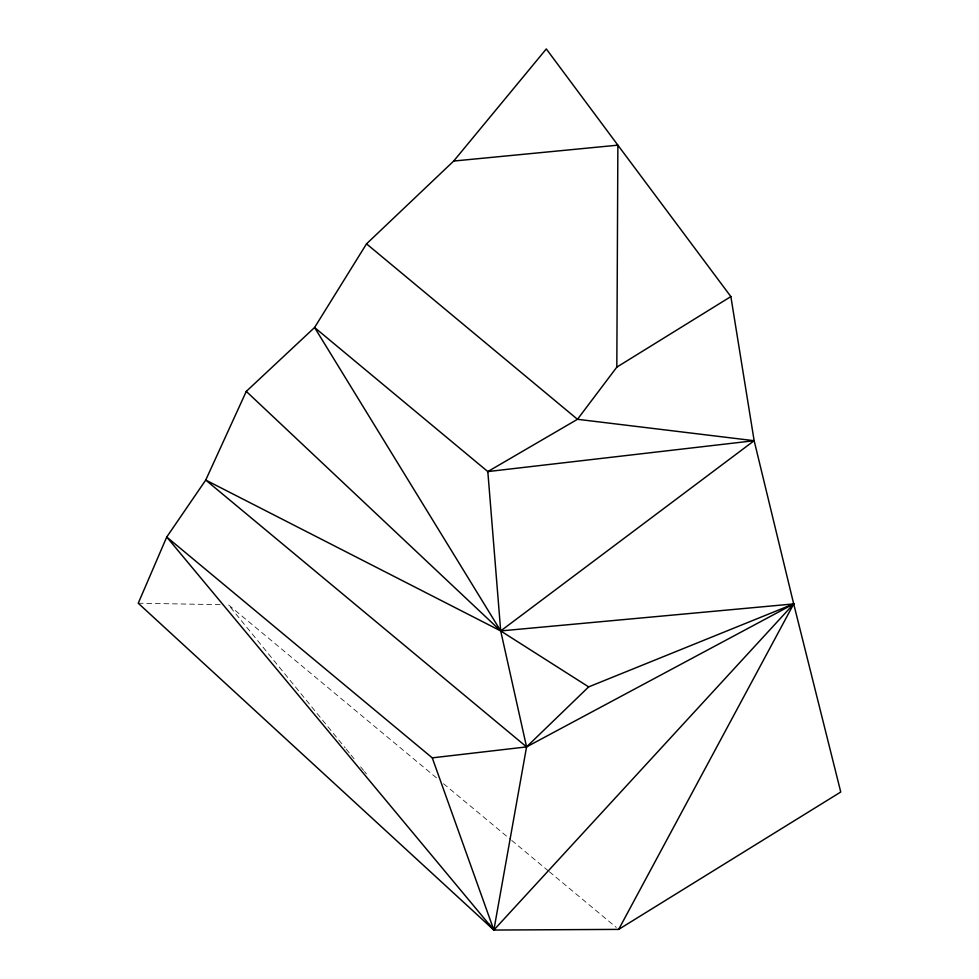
<?xml version="1.0" encoding="UTF-8"?>
<svg xmlns="http://www.w3.org/2000/svg" width="979" height="979" viewBox="0 0 979 979"><rect width="100%" height="100%" fill="white"/><g stroke="black" fill="none" stroke-linecap="round" stroke-linejoin="round"><path stroke-width="0.73" stroke-dasharray="4.89 3.67" d="M138.247 603.235L220.764 604.667M436.475 777.852L228.413 604.802L345.208 747.907M443.524 783.714L510.536 839.444M511.711 840.423L548.154 870.735M549.329 871.714L616.329 927.443M346.174 749.094L350.029 753.83M350.996 755.005L354.863 759.741M360.651 766.838L363.552 770.387M364.506 771.562L366.44 773.936"/><path stroke-width="1.47" d="M618.679 929.389L793.7 603.921L526.567 746.904L205.737 480.065L500.697 630.929L793.7 603.921L493.857 930.05L432.265 757.856L166.736 537.018L493.857 930.05L526.567 746.904L500.697 630.929L487.823 471.584L577.475 419.293L616.819 367.137L617.871 145.161L546.306 48.95L453.693 161.045L366.525 243.844L314.589 327.5L246.28 391.392L205.737 480.065L166.736 537.018L138.247 603.235L493.857 930.05L618.679 929.389L840.753 792.011L793.7 603.921L754.148 440.709L730.86 296.588L617.871 145.161L453.693 161.045M793.7 603.921L588.66 686.891L526.567 746.904L432.265 757.856M366.525 243.844L577.475 419.293L754.148 440.709L500.697 630.929L246.28 391.392M616.819 367.137L730.86 296.588M754.148 440.709L487.823 471.584L314.589 327.5L500.697 630.929L588.66 686.891M489.035 924.139L493.857 930.05"/></g></svg>
